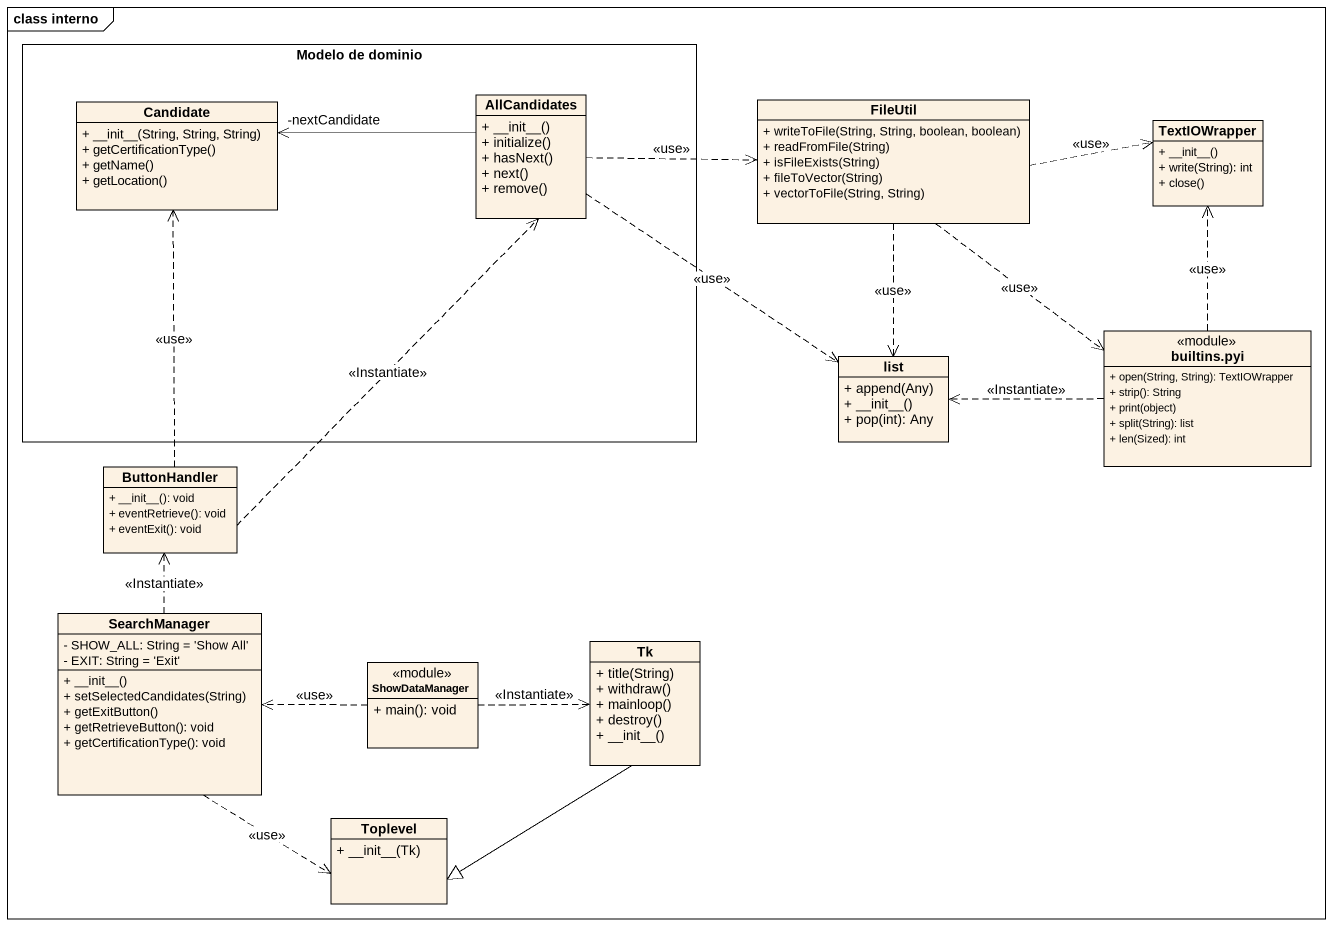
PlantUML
@startuml
mainframe class interno
hide circle
hide empty members
skinparam classAttributeIconSize 0
rectangle "Modelo de dominio" as Modelo_de_dominio {
  class Candidate {
    + ~__init~__(String, String, String)
    + getCertificationType()
    + getName()
    + getLocation()
  }
  class AllCandidates {
    + ~__init~__()
    + initialize()
    + hasNext()
    + next()
    + remove()
  }
}
class FileUtil {
  + writeToFile(String, String, boolean, boolean)
  + readFromFile(String)
  + isFileExists(String)
  + fileToVector(String)
  + vectorToFile(String, String)
}
class TextIOWrapper {
  + ~__init~__()
  + write(String): int
  + close()
}
class list {
  + append(Any)
  + ~__init~__()
  + pop(int): Any
}
class "builtins.pyi" as builtins_pyi <<module>> {
  + open(String, String): TextIOWrapper
  + strip(): String
  + print(object)
  + split(String): list
  + len(Sized): int
}
class ButtonHandler {
  + ~__init~__(): void
  + eventRetrieve(): void
  + eventExit(): void
}
class SearchManager {
  - SHOW_ALL: String = 'Show All'
  - EXIT: String = 'Exit'
  + ~__init~__()
  + setSelectedCandidates(String)
  + getExitButton()
  + getRetrieveButton(): void
  + getCertificationType(): void
}
class ShowDataManager <<module>> {
  + main(): void
}
class Tk {
  + title(String)
  + withdraw()
  + mainloop()
  + destroy()
  + ~__init~__()
}
class Toplevel {
  + ~__init~__(Tk)
}
AllCandidates -left-> "-nextCandidate" Candidate
AllCandidates .right.> FileUtil : <<use>>
AllCandidates ..> list : <<use>>
FileUtil .right.> TextIOWrapper : <<use>>
FileUtil ..> list : <<use>>
FileUtil ..> builtins_pyi : <<use>>
builtins_pyi .up.> TextIOWrapper : <<use>>
builtins_pyi .left.> list : <<Instantiate>>
ButtonHandler .up.> Candidate : <<use>>
ButtonHandler .up.> AllCandidates : <<Instantiate>>
SearchManager .up.> ButtonHandler : <<Instantiate>>
SearchManager ..> Toplevel : <<use>>
ShowDataManager .left.> SearchManager : <<use>>
ShowDataManager .right.> Tk : <<Instantiate>>
Tk --|> Toplevel
@enduml
